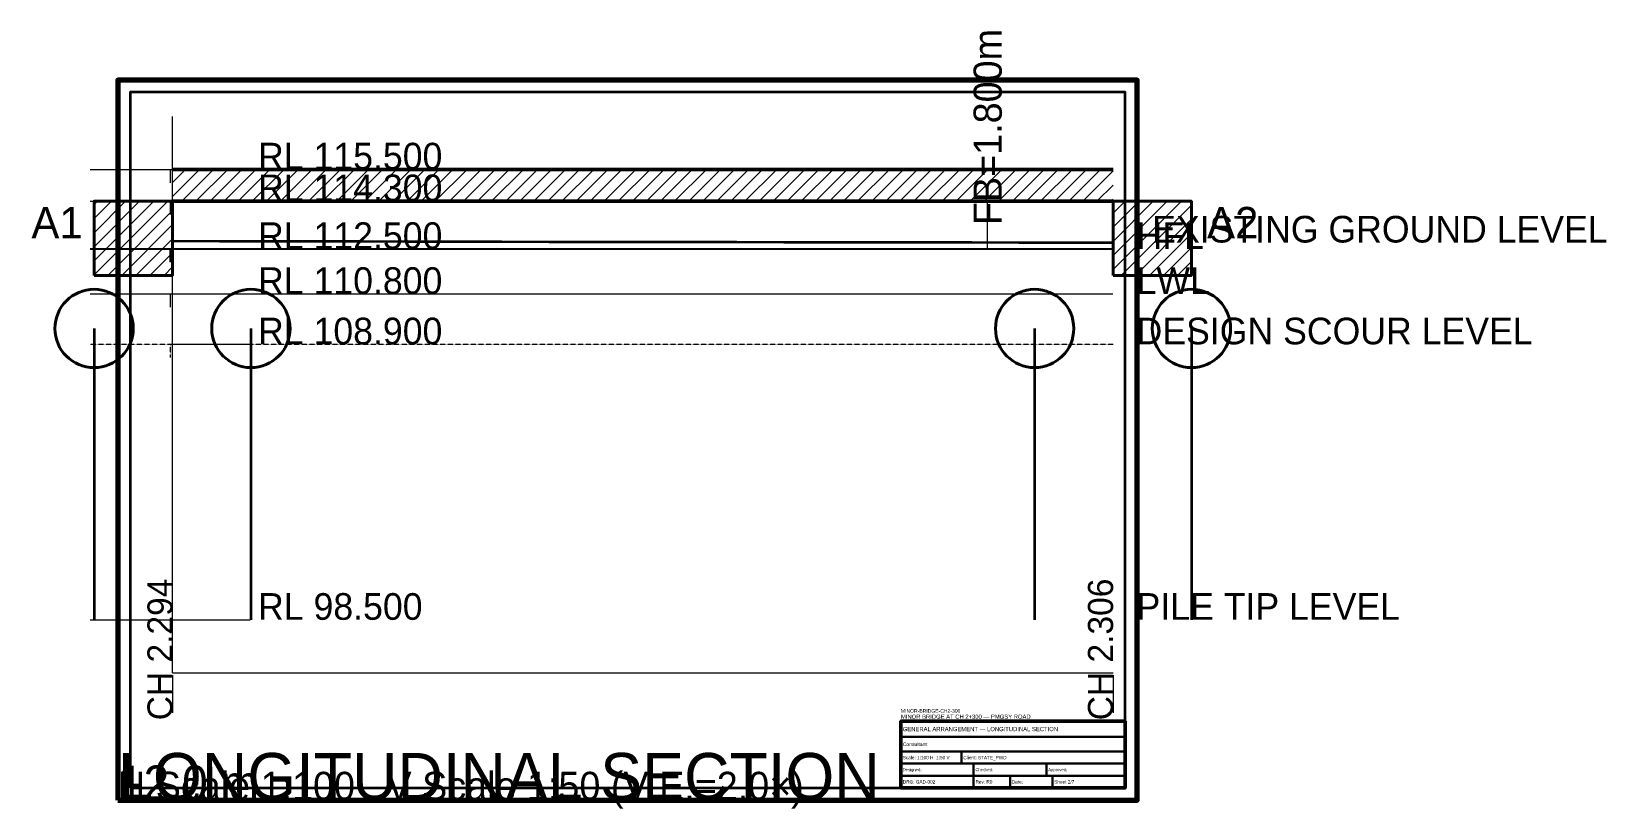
# Model space of a CAD drawing. Header units: metres. Extents: x -71 to 1228, y -7 to 634.
import ezdxf

# ---------------------------------------------------------------- set-up
doc = ezdxf.new("R2010")
doc.units = ezdxf.units.M
doc.linetypes.add('DASHED', pattern=[0.5, 0.375, -0.125])
doc.linetypes.add('DASHED2', pattern=[0.25, 0.1875, -0.0625])
for name, color, linetype, lineweight in [('BORDER-INNER', 7, 'Continuous', 35), ('BORDER-OUTER', 7, 'Continuous', 70), ('CIVIL-CHAINAGE', 7, 'Continuous', 18), ('CIVIL-GROUND', 3, 'Continuous', 35), ('CIVIL-HFL', 5, 'DASHED', 25), ('CIVIL-LWL', 4, 'DASHED', 18), ('CIVIL-SCOUR', 1, 'DASHED2', 18), ('DIM-CHAINAGE', 3, 'Continuous', 18), ('DIM-LEVEL', 3, 'Continuous', 18), ('DIM-LINEAR', 3, 'Continuous', 18), ('FOUND-PILE', 4, 'Continuous', 40), ('STRUC-HATCHING', 8, 'Continuous', 18), ('SUB-ABUT', 3, 'Continuous', 40), ('SUPER-DECK', 2, 'Continuous', 50), ('TEXT-GENERAL', 7, 'Continuous', 18), ('TEXT-HEADER', 7, 'Continuous', 25), ('TEXT-LEVEL', 5, 'Continuous', 18), ('TEXT-SPEC', 7, 'Continuous', 13), ('TITLEBLK-BOX', 7, 'Continuous', 50), ('TITLEBLK-TEXT', 7, 'Continuous', 18)]:
    doc.layers.add(name, color=color, linetype=linetype, lineweight=lineweight)

msp = doc.modelspace()

# ---------------------------------------------------------------- hatches: boundary and pattern name
at = {"layer": 'STRUC-HATCHING'}
h = msp.add_hatch(dxfattribs=at)
h.set_pattern_fill('ANSI31', scale=2.58667)
h.paths.add_polyline_path([(45, 494.1), (821, 494.1), (821, 520.3), (45, 520.3)])
h = msp.add_hatch(dxfattribs=at)
h.set_pattern_fill('ANSI31', scale=2.5867)
h.paths.add_polyline_path([(-19.7, 432.9), (45, 432.9), (45, 494.1), (-19.7, 494.1)])
h = msp.add_hatch(dxfattribs=at)
h.set_pattern_fill('ANSI31', scale=2.58667)
h.paths.add_polyline_path([(821, 432.9), (885.7, 432.9), (885.7, 494.1), (821, 494.1)])

# ---------------------------------------------------------------- linework, layer by layer
at = {"layer": 'BORDER-INNER'}
msp.add_lwpolyline([(10, 10), (831, 10), (831, 584), (10, 584), (10, 10)], dxfattribs=at)
at = {"layer": 'BORDER-OUTER'}
msp.add_lwpolyline([(0, 0), (841, 0), (841, 594), (0, 594), (0, 0)], dxfattribs=at)
at = {"layer": 'CIVIL-CHAINAGE'}
for p, q in [((45, 105), (821, 105)), ((45, 103), (45, 72)), ((821, 103), (821, 72))]:
    msp.add_line(p, q, dxfattribs=at)
at = {"layer": 'CIVIL-GROUND', "color": 3}
msp.add_lwpolyline([(45, 461.3), (83.8, 461.2), (122.6, 461.1), (161.4, 461.1), (200.2, 461), (239, 460.9), (277.8, 460.9), (316.6, 460.8), (355.4, 460.7), (394.2, 460.7), (433, 460.6), (471.8, 460.6), (510.6, 460.5), (549.4, 460.4), (588.2, 460.4), (627, 460.3), (665.8, 460.2), (704.6, 460.2), (743.4, 460.1), (782.2, 460), (821, 460)], dxfattribs=at)
at = {"layer": 'CIVIL-HFL'}
for p, q in [((-23, 454.7), (109, 454.7)), ((43, 454.7), (43, 443.7))]:
    msp.add_line(p, q, dxfattribs=at)
at = {"layer": 'CIVIL-HFL', "color": 5}
msp.add_line((45, 454.7), (821, 454.7), dxfattribs=at)
at = {"layer": 'CIVIL-LWL'}
for p, q in [((-23, 417.6), (109, 417.6)), ((43, 417.6), (43, 406.6))]:
    msp.add_line(p, q, dxfattribs=at)
at = {"layer": 'CIVIL-LWL', "color": 4}
msp.add_line((45, 417.6), (821, 417.6), dxfattribs=at)
at = {"layer": 'CIVIL-SCOUR'}
for p, q in [((-23, 376), (109, 376)), ((43, 376), (43, 365))]:
    msp.add_line(p, q, dxfattribs=at)
at = {"layer": 'CIVIL-SCOUR', "color": 1}
msp.add_line((45, 376), (821, 376), dxfattribs=at)
at = {"layer": 'DIM-LEVEL'}
for p, q in [((45, 105), (45, 564)), ((-23, 520.3), (109, 520.3)), ((43, 520.3), (43, 509.3)), ((-23, 494.1), (109, 494.1)), ((43, 494.1), (43, 483.1)), ((-23, 148.7), (109, 148.7)), ((43, 148.7), (43, 137.7))]:
    msp.add_line(p, q, dxfattribs=at)
at = {"layer": 'DIM-LINEAR'}
for p, q in [((588.2, 494.1), (717.5, 494.1)), ((698.9, 494.1), (736.2, 494.1)), ((717.5, 454.7), (717.5, 494.1)), ((588.2, 454.7), (717.5, 454.7)), ((698.9, 454.7), (736.2, 454.7))]:
    msp.add_line(p, q, dxfattribs=at)
at = {"layer": 'FOUND-PILE', "lineweight": 35}
for p, q in [((-19.7, 389.1), (-19.7, 148.7)), ((109.7, 389.1), (109.7, 148.7)), ((756.3, 389.1), (756.3, 148.7)), ((885.7, 389.1), (885.7, 148.7))]:
    msp.add_line(p, q, dxfattribs=at)
at = {"layer": 'FOUND-PILE'}
for centre in [(-19.7, 389.1), (109.7, 389.1), (756.3, 389.1), (885.7, 389.1)]:
    msp.add_circle(centre, 32.3, dxfattribs=at)
at = {"layer": 'SUB-ABUT', "lineweight": 40}
for points in [[(-19.7, 432.9), (45, 432.9), (45, 494.1), (-19.7, 494.1), (-19.7, 432.9)], [(821, 432.9), (885.7, 432.9), (885.7, 494.1), (821, 494.1), (821, 432.9)]]:
    msp.add_lwpolyline(points, dxfattribs=at)
at = {"layer": 'SUPER-DECK'}
for p, q in [((45, 520.3), (821, 520.3)), ((45, 494.1), (821, 494.1))]:
    msp.add_line(p, q, dxfattribs=at)
at = {"layer": 'TITLEBLK-BOX', "lineweight": 50}
msp.add_lwpolyline([(646, 10), (831, 10), (831, 65), (646, 65), (646, 10)], dxfattribs=at)
at = {"layer": 'TITLEBLK-BOX', "lineweight": 25}
for points in [[(646, 52), (831, 52), (831, 65), (646, 65), (646, 52)], [(646, 40), (831, 40), (831, 52), (646, 52), (646, 40)], [(646, 30), (696, 30), (696, 40), (646, 40), (646, 30)], [(696, 30), (831, 30), (831, 40), (696, 40), (696, 30)], [(646, 20), (706, 20), (706, 30), (646, 30), (646, 20)], [(706, 20), (766, 20), (766, 30), (706, 30), (706, 20)], [(766, 20), (831, 20), (831, 30), (766, 30), (766, 20)], [(646, 10), (706, 10), (706, 20), (646, 20), (646, 10)], [(706, 10), (736, 10), (736, 20), (706, 20), (706, 10)], [(736, 10), (771, 10), (771, 20), (736, 20), (736, 10)], [(771, 10), (831, 10), (831, 20), (771, 20), (771, 10)]]:
    msp.add_lwpolyline(points, dxfattribs=at)

# ---------------------------------------------------------------- texts
at = {"layer": 'CIVIL-GROUND', "color": 3}
msp.add_text('EXISTING GROUND LEVEL', height=21.987, dxfattribs=at).set_placement((853.3, 460))
at = {"layer": 'CIVIL-HFL', "color": 5}
msp.add_text('HFL', height=21.99, dxfattribs=at).set_placement((840.4, 454.7))
at = {"layer": 'CIVIL-LWL', "color": 4}
msp.add_text('LWL', height=21.99, dxfattribs=at).set_placement((840.4, 417.6))
at = {"layer": 'CIVIL-SCOUR', "color": 1}
msp.add_text('DESIGN SCOUR LEVEL', height=21.987, dxfattribs=at).set_placement((840.4, 376))
at = {"layer": 'DIM-CHAINAGE'}
for s, p in [('CH 2.294', (45, 65.8)), ('CH 2.306', (821, 65.8))]:
    msp.add_text(s, height=20.69, rotation=90, dxfattribs=at).set_placement(p)
at = {"layer": 'DIM-LINEAR'}
msp.add_text('FB=1.800m', height=23.28, rotation=90, dxfattribs=at).set_placement((729.2, 474.4))
at = {"layer": 'TEXT-GENERAL'}
for s, height, p in [('A1', 25.87, (-71.4, 463.5)), ('A2', 25.87, (898.6, 463.5)), ('PILE TIP LEVEL', 21.987, (840.4, 148.7)), ('12.0 m', 28.45, (0, 0))]:
    msp.add_text(s, height=height, dxfattribs=at).set_placement(p)
at = {"layer": 'TEXT-HEADER'}
msp.add_text('LONGITUDINAL SECTION', height=38.8, dxfattribs=at).set_placement((0, 0))
at = {"layer": 'TEXT-LEVEL'}
for s, p in [('RL 115.500', (115.6, 520.3)), ('RL 114.300', (115.6, 494.1)), ('RL 112.500', (115.6, 454.7)), ('RL 110.800', (115.6, 417.6)), ('RL 108.900', (115.6, 376)), ('RL 98.500', (115.6, 148.7))]:
    msp.add_text(s, height=21.99, dxfattribs=at).set_placement(p)
at = {"layer": 'TEXT-SPEC'}
msp.add_text('H Scale 1:100   V Scale 1:50 (V.E.=2.0×)', height=23.28, dxfattribs=at).set_placement((0, 0))
at = {"layer": 'TITLEBLK-TEXT'}
for s, height, p in [('MINOR-BRIDGE-CH2-300', 3, (646, 72)), ('MINOR BRIDGE AT CH 2+300 — PMGSY ROAD', 3.5, (646, 67)), ('GENERAL ARRANGEMENT — LONGITUDINAL SECTION', 3.5, (647.5, 56.8)), ('Consultant: ', 3, (647.5, 44.5)), ('Scale: 1:100 H  1:50 V', 2.8, (647.5, 33.6)), ('Designed: ', 2.5, (647.5, 23.8)), ('Client: STATE_PWD', 2.8, (697.5, 33.6)), ('Checked: ', 2.5, (707.5, 23.8)), ('Approved: ', 2.5, (767.5, 23.8)), ('DRG: GAD-002', 2.8, (647.5, 13.6)), ('Rev: R0', 2.8, (707.5, 13.6)), ('Date: ', 2.8, (737.5, 13.6)), ('Sheet 2/7', 2.8, (772.5, 13.6))]:
    msp.add_text(s, height=height, dxfattribs=at).set_placement(p)

doc.saveas('drawing.dxf')
